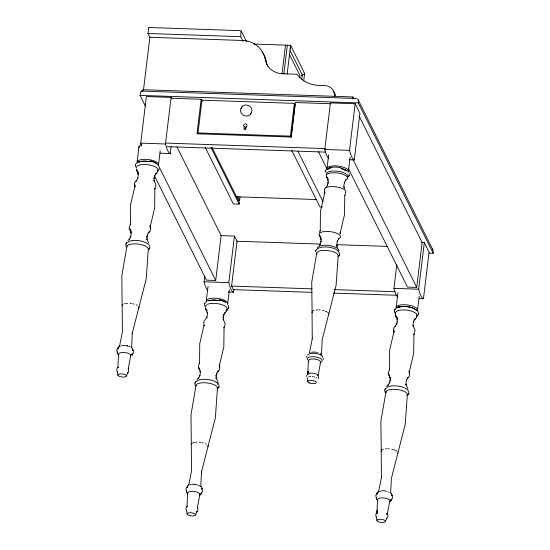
<?xml version="1.0" encoding="UTF-8"?>
<svg xmlns="http://www.w3.org/2000/svg" width="550" height="550" viewBox="0 0 550 550"><rect width="100%" height="100%" fill="white"/><g stroke="black" fill="none" stroke-linecap="round" stroke-linejoin="round"><path stroke-width="0.82" d="M118.552 354.193L117.844 367.785L118.291 367.263C115.576 367.586 117.404 373.154 117.391 371.525L117.892 375.066M187.722 492.889L186.972 506.797L187.378 506.192L185.852 508.351L186.766 510.902M308.419 360.738L307.677 374.626M377.589 499.613L376.846 513.501L377.396 509.987L376.881 513.205L377.328 512.683C374.619 513.013 376.447 518.574 376.427 516.952L376.936 520.486M129.319 239.278L130.831 236.754L130.391 237.49L131.099 234.85L131.044 232.059L131.209 233.097L129.147 227.968L130.46 223.871L130.391 224.428L130.556 204.882L134.956 186.065L134.887 186.636L134.647 182.504L136.558 180.386L136.056 181.218L137.926 178.097L137.486 178.833L138.194 176.199L138.146 173.401L138.311 174.446L136.242 169.317M386.588 386.581L388.499 384.457L387.998 385.296L389.868 382.174L389.428 382.91L390.259 379.926L390.136 380.641L390.087 377.479L390.218 378.29L388.183 373.388L389.503 369.291L389.428 369.854L389.599 350.302L393.993 331.492L393.924 332.056L393.69 327.931L395.594 325.806M131.636 347.572L132.275 333.039L132.199 333.486L146.211 278.926L148.321 248.937M200.805 486.441L201.444 471.914L201.369 472.361L215.38 417.794L217.491 387.812M321.509 354.296L322.149 339.817L336.084 285.478L338.188 255.798M390.679 493.006L391.318 478.692L405.247 424.346L407.357 394.357M318.038 375.739L320.636 362.051M348.418 171.27L350.075 157.321M145.413 106.109L140.064 95.37L140.161 94.538A5.589 1.21 -88 0 1 141.838 91.472M143.461 90.262L149.875 37.283L147.984 33.488L148.569 28.655A1.863 0.406 -88 0 1 149.126 27.631M142.409 91.767L142.663 89.698L352.901 96.951L353.664 98.484M137.074 162.415L139.006 146.527M141.542 146.114A44.021 9.515 -88 0 1 140.731 143.131L146.369 96.552L171.105 97.405L171.841 98.876M117.59 354.262L117.425 351.911L117.37 352.337M119.474 345.998L118.47 346.672L117.789 348.886L118.491 347.703L116.792 349.718L117.164 352.419M132.069 355.293L132.364 353.726L132.076 354.551M130.797 346.844L132.688 348.542L132.784 350.281L132.337 349.387C134.097 350.879 133.719 353.891 131.656 354.908M154.358 176.323L156.228 173.209L155.733 174.041L157.637 171.916L157.843 170.191M158.476 165.021L160.194 150.831M159.995 153.189L170.232 153.539A44.021 9.515 -88 0 1 165.468 143.983L171.105 97.405M170.232 153.539L171.05 146.767M171.614 98.251L201.169 99.275L196.996 133.774L291.204 137.026L295.377 102.52L330.846 103.744M207.769 290.572A44.021 9.515 -88 0 1 204.084 281.799L204.799 275.873M243.018 41.271L240.735 36.685L241.038 30.821M154.261 175.326L206.47 280.149L215.71 280.472L221.141 235.62L176.928 146.857M200.688 494.959L201.534 492.601L200.826 493.783M201.135 486.509L201.85 487.41L201.946 489.149L201.506 488.263L202.647 490.779L201.527 493.288M228.456 292.036L233.578 292.215A44.021 9.515 -88 0 1 228.814 282.652L234.451 236.074L220.804 235.606M205.184 147.345L233.365 203.926L239.181 204.126L239.387 202.4L211.97 147.352M237.82 200.269L239.642 200.331L240.054 196.921M217.718 383.728A10.808 3.912 6.9 0 1 217.903 384.361L218.116 382.635L216.081 377.733L216.212 378.544L216.157 375.382L216.04 376.097L216.865 373.113L216.432 373.849L218.295 370.728L217.8 371.566L219.704 369.442L219.409 365.145L219.34 365.709L223.816 346.913L224.063 327.367L223.994 327.931L225.211 323.984L223.176 319.082L223.307 319.894L223.259 316.731L223.135 317.446L223.967 314.462L223.527 315.198L225.397 312.077L224.895 312.909L226.806 310.791L227.012 309.066A10.808 3.912 6.9 0 0 220.137 304.171A10.808 3.912 6.9 0 0 207.46 304.322M227.638 303.889L229.357 289.699M312.084 292.359L233.365 289.644L231.584 286.076L237.016 241.223L320.011 244.083M233.578 292.215L233.881 289.671M282.04 73.948L285.526 45.141M283.862 74.009L287.347 45.203M287.134 74.126L290.62 45.313L253.846 44.048M290.4 136.132L294.367 103.352L201.974 100.169L198.007 132.942L290.4 136.132L291.101 137.534L295.061 104.761L294.367 103.352M299.798 77.468L300.004 75.763L289.554 54.773M301.771 79.193L302.28 74.992L290.146 50.621M303.696 81.049L304.618 73.425L290.62 45.313L290.675 47.424L290.043 48.73M328.474 158.256A44.021 9.515 -88 0 1 324.789 149.483L330.419 102.905L355.156 103.757L359.92 113.314L354.283 159.892L349.161 159.713M326.947 168.967L328.666 154.777M352.653 99.021L352.901 96.951M354.283 159.892A44.021 9.515 -88 0 1 349.518 150.336L355.156 103.757M428.931 253.144L433.214 253.296L358.304 102.898L358.38 100.567L357.555 98.973M397.643 297.124A44.021 9.515 -88 0 1 393.951 288.351L396.825 264.639M395.099 326.638L396.962 323.524L396.529 324.259L397.354 321.269L397.237 321.991L397.183 318.828L397.313 319.632L395.278 314.738L395.491 313.012M396.117 307.835L397.939 292.799M376.626 499.682L376.461 497.331L376.537 498.204M378.689 491.336L377.506 492.092L376.826 494.306L377.534 493.123L375.829 495.138L376.2 497.846M348.404 168.486L407.474 287.086L416.714 287.403L422.139 242.55L359.26 116.297M390.562 501.511L391.401 499.152L390.699 500.335C392.693 499.345 393.147 496.423 391.469 494.924L391.82 495.701L391.786 494.175L391.002 493.061M419.183 298.616L423.445 298.76A44.021 9.515 -88 0 1 418.688 289.204L424.325 242.626L421.768 242.536M407.983 389.187L405.921 384.051L406.079 385.096L406.031 382.298L406.739 379.665L406.299 380.401L408.169 377.279L407.674 378.118L409.578 375.994L409.283 371.697L409.214 372.261L413.689 353.464L413.937 333.912L413.861 334.482L415.085 330.529L413.016 325.401L413.181 326.446L413.132 323.647L413.834 321.014L413.401 321.75L415.264 318.629L414.769 319.461L416.673 317.343L416.886 315.618M417.512 310.441L419.231 296.251M423.445 298.76L429.082 252.189L424.325 242.626M433.214 253.296L432.884 249.865L358.208 99.928M206.25 300.981L208.072 286.22M119.426 346.947L122.389 332.007L122.162 305.271M117.892 348.026L117.948 347.6M117.267 353.196L117.322 352.777M132.206 355.018L132.261 354.592M132.832 349.841L132.887 349.415M138.827 307.78L138.744 306.811M157.637 171.916L157.713 171.311M201.376 493.886L201.424 493.46M202.001 488.709L202.049 488.29M207.996 446.648L207.907 445.679M226.806 310.791L226.882 310.179M324.754 193.188L324.411 191.042L324.754 193.188L324.83 192.617L320.43 211.434L320.265 230.979L320.334 230.416L319.433 232.279M312.036 311.822L312.262 338.786L312.338 338.339L309.471 352.653M307.299 377.781L307.766 381.618M395.278 314.738L395.361 314.126M381.198 450.691L381.432 477.661L381.507 477.214L378.469 492.367M376.303 498.623L376.358 498.197M376.929 493.446L376.984 493.02M391.243 500.438L391.297 500.012M391.868 495.261L391.923 494.835M397.87 453.2L397.925 452.726M416.673 317.343L416.756 316.731M307.787 373.924L308.227 371.112L307.711 374.337M126.926 246.338L121.846 275.722L122.1 305.745M196.02 385.509L191.015 414.597L191.558 470.882L188.719 485.148M316.793 252.883L311.719 282.274L312.118 312.792M385.962 391.758L380.882 421.149L381.288 451.66M130.721 355.671L128.171 369.043C128.15 367.414 129.979 372.976 127.263 373.306L127.717 372.783L126.383 376.097A4.29 1.547 6.9 0 1 119.584 376.434A4.29 1.547 6.9 0 1 120.498 373.849A4.29 1.547 6.9 0 1 126.383 376.097M199.891 494.539L197.34 507.911C197.319 506.282 199.148 511.851 196.433 512.181L196.886 511.658L195.546 514.965A4.29 1.547 6.9 0 1 188.753 515.302A4.29 1.547 6.9 0 1 189.661 512.717A4.29 1.547 6.9 0 1 195.546 514.965M306.666 356.269L306.543 357.259M306.673 375.547L306.556 376.537M323.228 359.453L323.352 358.456M188.822 484.784L187.639 485.547L186.959 487.541L187.536 486.661L185.962 488.586L186.326 491.294M135.651 164.422L135.493 166.911M126.046 243.774L125.888 246.262M149.538 248.655L149.882 247.335L149.318 245.355M204.82 303.291L204.462 304.143L204.786 306.212M195.216 382.649L194.858 383.501L195.188 385.571M228.305 308.172L228.663 307.319L228.339 305.25M218.701 387.53L219.058 386.678L218.735 384.601M325.524 170.974L325.174 172.287M315.92 250.326L315.569 251.646M349.009 175.856L349.174 173.367M339.405 255.207L339.57 252.718M394.694 309.843L394.336 310.695L394.659 312.764M385.089 389.201L384.732 390.046L385.055 392.123M418.179 314.724L418.529 313.404L417.959 311.424M408.574 394.075L408.925 392.762L408.361 390.775M241.044 108.488C238.129 115.094 249.067 119.439 251.426 112.578C254.347 105.971 243.409 101.626 241.044 108.488L241.326 108.02M337.569 240.79L336.868 243.43L336.916 246.228L336.751 245.183L337.397 247.562M154.797 175.588L153.966 178.578L154.089 177.856L154.137 181.019L154.014 180.214L156.042 185.109L154.825 189.062L154.894 188.492L154.646 208.044L150.171 226.834L150.246 226.277L150.542 230.574L148.631 232.691L149.132 231.859L147.262 234.981L147.703 234.245L146.871 237.229L146.994 236.514L147.042 239.676L146.912 238.865L148.761 243.127M191.269 444.373L191.373 444.022M328.653 314.442L328.756 314.098M385.419 521.517A4.29 1.547 6.9 0 0 379.534 519.269A4.29 1.547 6.9 0 0 378.62 521.854A4.29 1.547 6.9 0 0 385.419 521.517L386.753 518.203L386.306 518.732C388.224 517.798 388.438 514.965 386.746 513.693L387.461 514.511L386.966 513.927L387.207 514.463L389.764 501.091A6.153 2.228 6.9 0 0 383.013 497.888A6.153 2.228 6.9 0 0 377.946 500.335M345.524 193.813L344.644 195.745L344.761 195.333L344.52 214.596L340.113 233.111L340.093 232.678L340.354 234.025M318.388 378.565L318.649 376.544M302.28 74.992L301.441 75.694M304.618 73.425L303.057 74.848M126.445 243.114L127.002 242.426M195.614 381.989L195.841 381.597L194.982 383.047M395.086 309.183L395.312 308.798L394.453 310.248M385.481 388.534L385.715 388.149L384.849 389.599M135.417 164.821L136.276 163.377M158.517 170.349L159.376 168.898M125.812 244.179L126.672 242.729M148.912 249.7L149.772 248.256M241.752 107.312L242.007 106.892M250.47 114.173L250.724 113.754M251.144 113.046L251.426 112.578M204.579 303.696L205.446 302.246M227.913 308.832L228.546 307.773M325.284 171.373L326.15 169.922M327.738 169.304L329.416 167.709L331.767 167.296A9.928 3.589 6.9 0 1 341.199 167.846M218.309 388.19L218.941 387.124M348.384 176.901L349.25 175.45M315.686 250.731L316.546 249.281M338.786 256.252L339.646 254.801M321.668 362.306L321.942 361.845M417.553 315.769L418.413 314.325M407.949 395.127L408.815 393.676M325.93 187.77L327.8 184.649L327.36 185.384L328.192 182.401L328.068 183.116L328.02 179.953M346.101 179.754L344.231 182.875L344.671 182.139L343.963 184.779L344.011 187.571M319.33 245.589L320.698 243.306L320.265 244.042L321.09 241.051L320.966 241.773L320.918 238.604L321.049 239.415L320.251 236.851M337.136 241.526L338.999 238.411M327.889 169.139L328.646 168.355L331.767 167.296L328.206 168.884L328.646 168.355L328.261 168.438M127.889 240.591L129.456 239.037M197.058 379.459L198.626 377.905L198.131 378.744L199.994 375.623L199.561 376.358L200.262 373.725L200.214 370.927L200.379 371.972L198.316 366.534L199.684 362.601L199.561 363.014L199.726 343.75L204.057 325.215L204.071 325.648L203.748 321.681L207.096 316.972L206.656 317.707L207.364 315.067L207.316 312.276L207.474 313.314L205.411 307.876M122.423 304.824L122.891 304.418M138.098 308.626L138.566 308.227M312.297 311.376L312.764 310.97M381.466 450.244L381.927 449.845M329.361 168.156L329.972 167.729L329.416 167.709M226.002 310.372L227.356 309.526M139.246 161.92L140.264 161.638M208.409 300.795L214.782 299.977L220.227 300.692M398.283 307.347C403.411 305.759 412.624 306.295 416.611 310.633M192.363 443.107L192.899 442.86M313.411 310.619L314.236 310.331M382.58 449.494L383.405 449.199M138.311 162.051L142.691 161.123L148.933 161.37M207.481 300.919L210.176 300.211M397.348 307.471C403.686 305.525 411.118 306.35 416.694 310.007M124.362 303.779L125.338 303.552M308.653 376.867L309.258 376.729M193.531 442.647L194.501 442.427M140.855 161.453L145.613 161.102L151.064 161.817M211.578 300.018L219.752 300.541M150.92 161.411L150.143 161.033L150.975 160.964M220.089 300.286L219.312 299.901L220.144 299.839M126.438 303.407L127.634 303.332M316.312 309.952L317.508 309.884M309.939 376.633L310.674 376.592M195.601 442.276L196.804 442.2M385.474 448.828L386.678 448.752M191.682 484.199L195.147 484.323M381.549 490.751L385.014 490.868M149.009 27.5L240.508 30.656M147.984 33.488L240.735 36.685M149.875 37.283L242.076 40.459A26.531 24.056 -26.5 0 1 265.134 59.311A20.116 18.246 -26.5 0 0 281.882 73.707L296.986 74.229A30.401 27.576 -26.5 0 0 319.378 85.394L324.83 85.587A11.186 10.141 -26.5 0 1 334.489 96.312M141.481 91.073L356.558 98.505M140.064 95.37L358.304 102.898M165.412 143.076L325.414 148.596M140.731 143.131L165.468 143.983M324.789 149.483L349.518 150.336M167.186 146.651L325.483 152.109M153.285 161.631L150.143 161.033M236.479 196.776L316.601 199.54M322.424 206.999L319.935 206.91L291.754 150.336M337.123 244.674L387.606 246.414M204.084 281.799L228.814 282.652M393.951 288.351L418.688 289.204M231.584 286.076L312.015 288.846M334.262 289.616L395.01 291.713M333.472 293.095L396.791 295.281M222.454 300.506L219.312 299.901M318.78 309.891L320.086 309.973M387.949 448.759L389.256 448.841M130.219 303.421L131.532 303.579M312.269 376.647L313.081 376.743M199.382 442.289L200.702 442.454M155.217 162.463L152.446 161.604L153.23 162.078M224.386 301.338L221.616 300.472L222.399 300.953M125.978 345.448L127.717 345.764M322.699 310.365L323.929 310.661M132.825 303.813L134.056 304.116M313.878 376.888L314.641 377.073M391.861 449.233L393.099 449.536M201.994 442.681L203.225 442.984M340.869 168.355L346.782 170.899M342.031 168.603L347.524 171.139M155.162 162.91L154.447 162.346L156.64 163.405M224.331 301.785L223.616 301.214L225.803 302.273M393.965 449.797L394.776 450.092M325.077 311.025L326.996 311.884M315.989 377.547L316.532 377.822M136.235 304.879L137.122 305.332M205.397 443.754L206.291 444.201M395.512 450.409L396.158 450.752M156.042 163.529L157.651 164.588M396.722 451.11L397.183 451.481M327.718 312.359L328.261 312.854M156.028 163.206L156.585 163.852M225.197 302.081L225.748 302.72M187.351 493.852L186.567 492.738L186.587 490.786L186.67 491.652M326.301 176.502L328.13 179.135L326.748 177.141M319.206 235.153L321.028 237.792L319.653 235.792M206.965 310.798L205.597 308.818L206.965 310.791M432.438 248.985L432.884 249.865M353.072 159.624L416.714 287.403M318.292 151.401L327.436 169.751M241.258 31.144L246.572 41.814M297.956 151.298L323.084 201.761M201.169 99.275L202.235 101.413M237.738 196.508L239.642 200.331M211.001 147.544L239.181 204.126M234.451 236.074L237.38 241.959M158.166 164.931L215.71 280.472M327.346 178.193L328.144 180.764M186.643 510.703L187.062 513.934M343.846 186.532L344.493 188.904M393.573 329.911L393.924 332.056M134.537 184.491L134.887 186.636M396.303 308.468A10.808 3.912 6.9 0 1 407.344 304.954A10.808 3.912 6.9 0 1 417.175 311.011M395.677 313.644A10.808 3.912 6.9 0 1 406.711 310.131A10.808 3.912 6.9 0 1 416.549 316.181M386.382 388.307A10.808 3.912 6.9 0 1 386.719 387.736M387.31 387.221A10.808 3.912 6.9 0 1 397.107 385.983A10.808 3.912 6.9 0 1 406.821 389.317M407.275 389.792A10.808 3.912 6.9 0 1 407.591 390.28M386.072 392.996A10.808 3.912 6.9 0 1 397.114 389.482A10.808 3.912 6.9 0 1 406.945 395.539M379.473 491.494A6.153 2.228 6.9 0 1 380.779 491.123M385.289 491.136A6.153 2.228 6.9 0 1 386.224 491.308M387.757 491.714A6.153 2.228 6.9 0 1 388.348 491.934M389.764 492.669A6.153 2.228 6.9 0 1 390.094 492.938M389.572 501.414A6.153 2.228 6.9 0 1 389.228 501.71M206.429 301.923A10.808 3.912 6.9 0 1 217.47 298.403A10.808 3.912 6.9 0 1 227.301 304.459M205.803 307.093A10.808 3.912 6.9 0 1 206.628 304.769M196.57 381.611A10.808 3.912 6.9 0 1 206.181 379.342A10.808 3.912 6.9 0 1 217.271 383.082M196.041 385.969A10.808 3.912 6.9 0 1 207.873 383.02A10.808 3.912 6.9 0 1 217.071 388.987M189.736 484.887A6.153 2.228 6.9 0 1 190.905 484.571M194.459 484.467A6.153 2.228 6.9 0 1 196.357 484.756M197.251 484.976A6.153 2.228 6.9 0 1 198.089 485.237M198.839 485.533A6.153 2.228 6.9 0 1 199.485 485.863M200.014 486.207A6.153 2.228 6.9 0 1 200.406 486.571M187.825 493.419A6.153 2.228 6.9 0 1 194.583 491.487A6.153 2.228 6.9 0 1 199.361 495.158M137.266 163.047A10.808 3.912 6.9 0 1 148.301 159.534A10.808 3.912 6.9 0 1 158.132 165.584M139.116 147.771A10.808 3.912 6.9 0 1 141.817 144.623M136.641 168.224A10.808 3.912 6.9 0 1 147.675 164.711A10.808 3.912 6.9 0 1 157.506 170.761M127.683 242.316A10.808 3.912 6.9 0 1 138.49 240.611A10.808 3.912 6.9 0 1 148.548 244.853M126.851 246.943A10.808 3.912 6.9 0 1 138.071 244.062A10.808 3.912 6.9 0 1 148.246 249.549M119.955 346.328A6.153 2.228 6.9 0 1 120.429 346.074M121.736 345.696A6.153 2.228 6.9 0 1 125.29 345.599M127.188 345.888A6.153 2.228 6.9 0 1 128.088 346.101M128.92 346.363A6.153 2.228 6.9 0 1 129.669 346.665M119.089 355.101A6.153 2.228 6.9 0 1 124.699 352.522A6.153 2.228 6.9 0 1 130.192 356.29M333.513 91.554A11.186 10.141 -26.5 0 1 335.672 95.762M261.999 51.989A26.531 24.056 -26.5 0 1 266.468 61.978A20.116 18.246 -26.5 0 0 267.843 66.44M245.568 129.484A1.677 1.519 -26.5 0 1 246.682 126.727M327.133 169.599A10.808 3.912 6.9 0 1 338.174 166.086A10.808 3.912 6.9 0 1 348.006 172.136M326.507 174.776A10.808 3.912 6.9 0 1 337.549 171.256A10.808 3.912 6.9 0 1 347.38 177.313M327.442 177.774A10.808 3.912 6.9 0 1 330.364 173.044A10.808 3.912 6.9 0 1 344.396 174.852A10.808 3.912 6.9 0 1 345.503 180.104M324.631 190.3A10.808 3.912 6.9 0 1 335.032 186.718A10.808 3.912 6.9 0 1 345.778 192.417M345.503 192.837A10.808 3.912 6.9 0 1 345.077 193.229M320.347 236.431A10.808 3.912 6.9 0 1 323.262 231.701A10.808 3.912 6.9 0 1 337.294 233.509A10.808 3.912 6.9 0 1 338.401 238.755M317.536 248.951A10.808 3.912 6.9 0 1 328.57 245.438A10.808 3.912 6.9 0 1 338.401 251.494M317.549 248.868A10.808 3.912 6.9 0 1 328.364 247.163A10.808 3.912 6.9 0 1 338.422 251.405M338.587 251.879A10.808 3.912 6.9 0 1 338.607 252.347M316.91 254.127A10.808 3.912 6.9 0 1 327.312 250.546A10.808 3.912 6.9 0 1 338.058 256.245M309.829 352.88A6.153 2.228 6.9 0 1 310.303 352.619M311.609 352.248A6.153 2.228 6.9 0 1 316.119 352.268M317.061 352.433A6.153 2.228 6.9 0 1 317.955 352.653M320.189 353.54A6.153 2.228 6.9 0 1 320.719 353.891M321.111 354.248A6.153 2.228 6.9 0 1 321.365 354.612M307.656 355.438A7.549 2.729 6.9 0 1 315.645 353.444A7.549 2.729 6.9 0 1 322.554 357.356M307.684 359.776A7.549 2.729 6.9 0 1 314.49 356.812A7.549 2.729 6.9 0 1 321.942 361.103M308.784 361.467A6.153 2.228 6.9 0 1 314.325 359.054A6.153 2.228 6.9 0 1 320.403 362.546M320.162 362.766A6.153 2.228 6.9 0 1 319.846 362.973M307.766 374.935A5.218 1.891 6.9 0 1 312.792 373.203A5.218 1.891 6.9 0 1 317.976 375.953M244.166 126.672L243.87 129.154L245.829 129.222L246.132 126.741A1.677 1.519 -26.5 0 0 246.641 124.458A1.677 1.519 -26.5 0 0 244.214 124.376A1.677 1.519 -26.5 0 0 244.166 126.672M139.762 161.624L138.71 161.996L140.25 161.453L139.762 161.624M398.798 307.044L397.746 307.423L399.293 306.873L398.798 307.044M344.816 169.586L343.502 169.063L345.916 170.081L344.816 169.586M391.38 494.828L392.026 495.619L391.38 494.828M138.256 172.583L136.428 169.95L138.256 172.583M131.161 231.241L129.333 228.601L131.161 231.241M395.918 316.009L395.471 315.37L397.293 318.01L395.918 316.009M388.816 374.667L388.369 374.021L389.744 376.001L388.816 374.667M198.949 368.115L198.502 367.469L199.87 369.449L198.949 368.115M409.523 372.893L409.111 371.112L409.681 373.918L409.523 372.893M219.649 366.341L219.237 364.561L219.814 367.366L219.649 366.341M150.48 227.473L150.067 225.686L150.645 228.498L150.48 227.473M309.457 382.986A4.29 1.547 6.9 0 0 316.25 382.649A4.29 1.547 6.9 0 0 310.365 380.401A4.29 1.547 6.9 0 0 309.457 382.986"/></g></svg>
